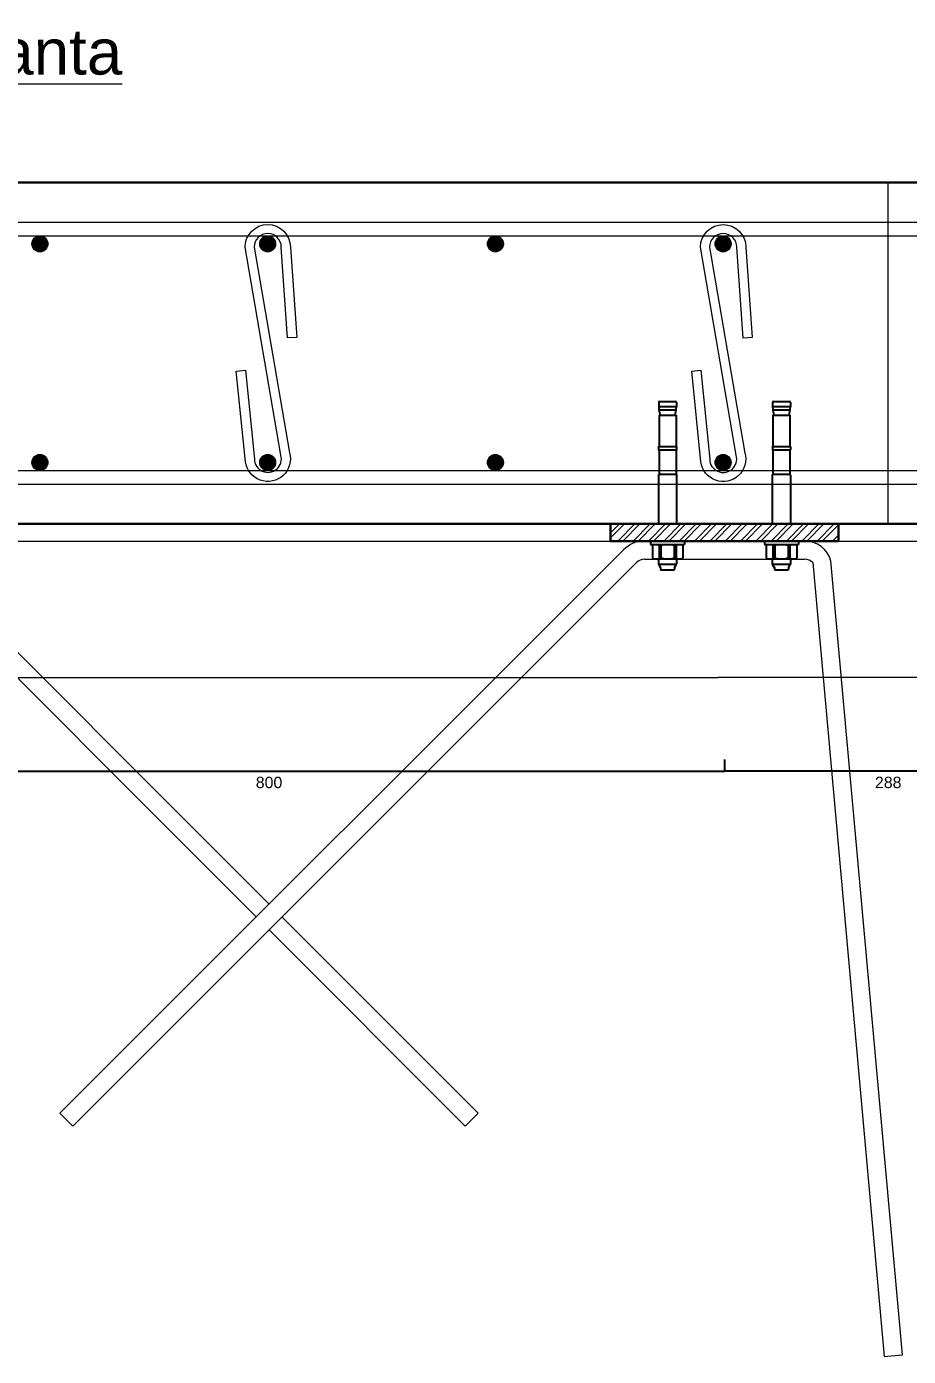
# Model space of a CAD drawing. Header units: millimetres. Extents: x 1415 to 3549, y 2194 to 4677.
# Drawn here: x 1796.366 to 1797.14, y 2312.59 to 2313.758 of the extents above; entities that cross this region are included whole.
import ezdxf

# ---------------------------------------------------------------- set-up
doc = ezdxf.new("R2010")
doc.units = ezdxf.units.MM
doc.linetypes.add('ACAD_ISO02W100', pattern=[15, 12, -3])
doc.linetypes.add('phl_thick', pattern=[0])
doc.layers.get('0').update_dxf_attribs({"plot": 0})
for name, color, linetype, lineweight in [('armature longitudinali', 5, 'Continuous', 9), ('Layer3', 7, 'Continuous', 15), ('Layer4', 7, 'Continuous', 15), ('quote', 252, 'Continuous', 5), ('Setti', 5, 'Continuous', 30), ('sezionato particolari', 7, 'Continuous', 30), ('staffe', 10, 'Continuous', 9)]:
    doc.layers.add(name, color=color, linetype=linetype, lineweight=lineweight)
doc.layers.add('projection', color=7, linetype='Continuous')
doc.styles.get("Standard").update_dxf_attribs({"font": 'arial.ttf'})
doc.dimstyles.new('quote acciaio', dxfattribs={"dimtxt": 0.01, "dimasz": 0.0025, "dimexe": 0, "dimexo": 0, "dimgap": 0.005, "dimtad": 2, "dimdec": 0, "dimlfac": 1000, "dimzin": 0, "dimdsep": 46, "dimtxsty": 'Standard', "dimblk": 'ARCHTICK', "dimcen": 0, "dimclre": 252, "dimadec": 0, "dimazin": 0, "dimtfac": 1, "dimtdec": 0, "dimtofl": 0, "dimtmove": 0, "dimatfit": 3, "dimfxl": 0.01, "dimfxlon": 1, "dimtolj": 1, "dimtzin": 0, "dimarcsym": 0})

# ---------------------------------------------------------------- blocks, each defined once
blk = doc.blocks.new('*U1336')
at = {"layer": 'Layer3', "transparency": 33554687}
h = blk.add_hatch(color=256, dxfattribs=at)
h.dxf.hatch_style = 1
h.paths.add_polyline_path([(0.007, 0, 1), (-0.007, 0, 1)])
at = {"layer": 'Layer3'}
blk.add_circle((0, 0), 0.007, dxfattribs=at)
blk = doc.blocks.new('*U1337')
at = {"layer": 'Layer3', "color": 0, "linetype": 'ByBlock', "lineweight": -2, "transparency": 16777216}
for p in [(0, 0), (0.2, 0), (0.4, 0), (0.6, 0), (0.8, 0), (1, 0), (1.2, 0), (0, -0.192), (0.2, -0.192), (0.4, -0.192), (0.6, -0.192), (0.8, -0.192), (1, -0.192), (1.2, -0.192)]:
    blk.add_blockref('*U1336', p, dxfattribs=at)
blk = doc.blocks.new('_ArchTick')
at = {"color": 0, "linetype": 'ByBlock', "const_width": 0.15}
blk.add_lwpolyline([(-0.5, -0.5), (0.5, 0.5)], dxfattribs=at)
blk = doc.blocks.new('*D1457')
at = {"layer": 'Defpoints', "color": 0, "transparency": 16777216}
for p in [(1796.1787, 2313.3061), (1796.9787, 2313.3061), (1796.9787, 2313.1041)]:
    blk.add_point(p, dxfattribs=at)
at = {"layer": 'quote', "color": 252, "lineweight": -2, "transparency": 16777216}
for p, q in [((1796.1787, 2313.1141), (1796.1787, 2313.1041)), ((1796.9787, 2313.1141), (1796.9787, 2313.1041))]:
    blk.add_line(p, q, dxfattribs=at)
at = {"layer": 'quote', "color": 0, "linetype": 'Continuous', "lineweight": -2, "transparency": 16777216}
blk.add_line((1796.1787, 2313.1041), (1796.9787, 2313.1041), dxfattribs=at)
at = {"layer": 'quote', "color": 0, "lineweight": -2, "transparency": 16777216, "xscale": 0.0025, "yscale": 0.0025, "zscale": 0.0025, "rotation": 180}
blk.add_blockref('_ArchTick', (1796.1787, 2313.1041), dxfattribs=at)
at = {"layer": 'quote', "color": 0, "lineweight": -2, "transparency": 16777216, "xscale": 0.0025, "yscale": 0.0025, "zscale": 0.0025}
blk.add_blockref('_ArchTick', (1796.9787, 2313.1041), dxfattribs=at)
at = {"layer": 'quote', "color": 0, "transparency": 16777216, "insert": (1796.5787, 2313.094), "char_height": 0.01, "attachment_point": 5}
blk.add_mtext('\\A1;800', dxfattribs=at)
blk = doc.blocks.new('*D1459')
at = {"layer": 'Defpoints', "color": 0, "transparency": 16777216}
for p in [(1797.2664, 2313.1861), (1796.9787, 2313.1041), (1796.9787, 2313.1041)]:
    blk.add_point(p, dxfattribs=at)
at = {"layer": 'quote', "color": 252, "lineweight": -2, "transparency": 16777216}
blk.add_line((1797.2664, 2313.1141), (1797.2664, 2313.1041), dxfattribs=at)
at = {"layer": 'quote', "color": 0, "linetype": 'Continuous', "lineweight": -2, "transparency": 16777216}
blk.add_line((1797.2664, 2313.1041), (1796.9787, 2313.1041), dxfattribs=at)
at = {"layer": 'quote', "color": 0, "lineweight": -2, "transparency": 16777216, "xscale": 0.0025, "yscale": 0.0025, "zscale": 0.0025, "rotation": 180}
blk.add_blockref('_ArchTick', (1796.9787, 2313.1041), dxfattribs=at)
at = {"layer": 'quote', "color": 0, "lineweight": -2, "transparency": 16777216, "xscale": 0.0025, "yscale": 0.0025, "zscale": 0.0025}
blk.add_blockref('_ArchTick', (1797.2664, 2313.1041), dxfattribs=at)
at = {"layer": 'quote', "color": 0, "transparency": 16777216, "insert": (1797.1225, 2313.094), "char_height": 0.01, "attachment_point": 5}
blk.add_mtext('\\A1;288', dxfattribs=at)

msp = doc.modelspace()

# ---------------------------------------------------------------- hatches: boundary and pattern name
at = {"layer": 'quote', "transparency": 33554687}
h = msp.add_hatch(dxfattribs=at)
h.set_pattern_fill('ANSI32', color=256, scale=0.001)
h.set_pattern_definition([(45, (7.810779, -0.345205), (-0.00673519209, 0.00673519209), []), (45, (7.81527, -0.345205), (-0.00673519209, 0.00673519209), [])])
h.paths.add_polyline_path([(1796.9499, 2313.3061), (1796.9499, 2313.3211), (1796.8787, 2313.3211), (1796.8787, 2313.3061)])
h.paths.add_polyline_path([(1796.9499, 2313.3211), (1796.9499, 2313.3061), (1797.0787, 2313.3061), (1797.0787, 2313.3211)])

# ---------------------------------------------------------------- linework, layer by layer
at = {"layer": 'armature longitudinali'}
for points in [[(1795.1225, 2313.3061), (1795.1225, 2313.1861), (1796.9728, 2313.1861)], [(1795.1225, 2313.3061), (1797.2664, 2313.3061), (1797.2664, 2313.1861), (1796.9728, 2313.1861)]]:
    msp.add_lwpolyline(points, dxfattribs=at)
at = {"layer": 'Layer4'}
for p, q in [((1796.89, 2313.2984), (1796.395, 2312.8035)), ((1797.0491, 2313.3061), (1796.9084, 2313.3061)), ((1796.4063, 2312.7921), (1796.9013, 2313.2871)), ((1796.9084, 2313.2901), (1797.0491, 2313.2901)), ((1797.0562, 2313.2871), (1797.119, 2312.5899)), ((1797.1349, 2312.5914), (1797.0721, 2313.2886)), ((1796.395, 2312.8035), (1796.4063, 2312.7921)), ((1797.119, 2312.5899), (1797.1349, 2312.5914))]:
    msp.add_line(p, q, dxfattribs=at)
at = {"layer": 'Layer4', "linetype": 'ACAD_ISO02W100', "ltscale": 0.2}
msp.add_lwpolyline([(1797.1225, 2313.3211), (1797.1225, 2313.3211), (1797.1225, 2313.6211)], dxfattribs=at)
at = {"layer": 'Layer4'}
for points in [[(1796.5787, 2312.9872), (1796.2675, 2313.2984, 0.198912), (1796.2491, 2313.3061), (1796.1084, 2313.3061, 0.198912), (1796.09, 2313.2984), (1795.7787, 2312.9872)], [(1795.79, 2312.9759), (1796.1013, 2313.2871, -0.198912), (1796.1084, 2313.2901), (1796.2491, 2313.2901, -0.198912), (1796.2562, 2313.2871), (1796.5674, 2312.9759)]]:
    msp.add_lwpolyline(points, format="xyb", dxfattribs=at)
msp.add_lwpolyline([(1796.5787, 2312.9646), (1796.7511, 2312.7921), (1796.7625, 2312.8035), (1796.59, 2312.9759)], dxfattribs=at)
for centre, radius, start, end in [((1796.9084, 2313.2801), 0.026, 90, 135), ((1797.0497, 2313.2829), 0.0231, 14.0845, 91.418), ((1796.9084, 2313.2801), 0.01, 90, 135), ((1797.0491, 2313.2801), 0.01, 45, 90)]:
    msp.add_arc(centre, radius, start, end, dxfattribs=at)
at = {"layer": 'projection', "color": 7, "linetype": 'phl_thick'}
for p, q in [((1796.9209, 2313.4279), (1796.9209, 2313.4242)), ((1796.9217, 2313.4287), (1796.9358, 2313.4287)), ((1796.9366, 2313.4279), (1796.9366, 2313.4242)), ((1797.0209, 2313.4279), (1797.0209, 2313.4242)), ((1797.0217, 2313.4287), (1797.0358, 2313.4287)), ((1797.0366, 2313.4279), (1797.0366, 2313.4242)), ((1796.9209, 2313.4242), (1796.9366, 2313.4242)), ((1796.9209, 2313.4242), (1796.9366, 2313.4242)), ((1796.9209, 2313.4242), (1796.9211, 2313.4214)), ((1796.9211, 2313.4214), (1796.9363, 2313.4214)), ((1796.9211, 2313.4214), (1796.9363, 2313.4214)), ((1796.9211, 2313.4214), (1796.9221, 2313.4166)), ((1796.9212, 2313.4166), (1796.9297, 2313.4166)), ((1796.9212, 2313.4166), (1796.9212, 2313.3896)), ((1796.9297, 2313.4166), (1796.9362, 2313.4166)), ((1796.9354, 2313.4166), (1796.9363, 2313.4214)), ((1796.9362, 2313.4166), (1796.9362, 2313.3896)), ((1796.9363, 2313.4214), (1796.9366, 2313.4242)), ((1797.0209, 2313.4242), (1797.0366, 2313.4242)), ((1797.0209, 2313.4242), (1797.0366, 2313.4242)), ((1797.0209, 2313.4242), (1797.0211, 2313.4214)), ((1797.0211, 2313.4214), (1797.0363, 2313.4214)), ((1797.0211, 2313.4214), (1797.0363, 2313.4214)), ((1797.0211, 2313.4214), (1797.0221, 2313.4166)), ((1797.0212, 2313.4166), (1797.0297, 2313.4166)), ((1797.0212, 2313.4166), (1797.0212, 2313.3896)), ((1797.0297, 2313.4166), (1797.0362, 2313.4166)), ((1797.0354, 2313.4166), (1797.0363, 2313.4214)), ((1797.0362, 2313.4166), (1797.0362, 2313.3896)), ((1797.0363, 2313.4214), (1797.0366, 2313.4242)), ((1796.9208, 2313.3889), (1796.9208, 2313.3863)), ((1796.921, 2313.3891), (1796.9365, 2313.3891)), ((1796.921, 2313.3861), (1796.9365, 2313.3861)), ((1796.9212, 2313.3861), (1796.9212, 2313.3647)), ((1796.9362, 2313.3861), (1796.9362, 2313.3647)), ((1796.9367, 2313.3889), (1796.9367, 2313.3863)), ((1797.0208, 2313.3889), (1797.0208, 2313.3863)), ((1797.021, 2313.3891), (1797.0365, 2313.3891)), ((1797.021, 2313.3861), (1797.0365, 2313.3861)), ((1797.0212, 2313.3861), (1797.0212, 2313.3647)), ((1797.0362, 2313.3861), (1797.0362, 2313.3647)), ((1797.0367, 2313.3889), (1797.0367, 2313.3863)), ((1796.9207, 2313.3639), (1796.9212, 2313.3647)), ((1796.9207, 2313.3639), (1796.9207, 2313.3211)), ((1796.9212, 2313.3647), (1796.9362, 2313.3647)), ((1796.9212, 2313.3647), (1796.9362, 2313.3647)), ((1796.9362, 2313.3647), (1796.9367, 2313.3639)), ((1796.9367, 2313.3639), (1796.9367, 2313.3211)), ((1797.0207, 2313.3639), (1797.0212, 2313.3647)), ((1797.0207, 2313.3639), (1797.0207, 2313.3211)), ((1797.0212, 2313.3647), (1797.0362, 2313.3647)), ((1797.0212, 2313.3647), (1797.0362, 2313.3647)), ((1797.0362, 2313.3647), (1797.0367, 2313.3639)), ((1797.0367, 2313.3639), (1797.0367, 2313.3211)), ((1796.9137, 2313.3061), (1796.9437, 2313.3061)), ((1796.9137, 2313.3061), (1796.9137, 2313.3031)), ((1796.9137, 2313.3031), (1796.9437, 2313.3031)), ((1796.9154, 2313.3026), (1796.9162, 2313.3031)), ((1796.9154, 2313.3026), (1796.9156, 2313.3027)), ((1796.9154, 2313.3026), (1796.9156, 2313.3027)), ((1796.9154, 2313.3026), (1796.9154, 2313.3026)), ((1796.9154, 2313.3026), (1796.9154, 2313.3026)), ((1796.9154, 2313.3026), (1796.9154, 2313.2911)), ((1796.9156, 2313.3027), (1796.9158, 2313.3028)), ((1796.9156, 2313.3027), (1796.9158, 2313.3028)), ((1796.9158, 2313.3028), (1796.916, 2313.3028)), ((1796.9158, 2313.3028), (1796.916, 2313.3028)), ((1796.916, 2313.3028), (1796.9162, 2313.3029)), ((1796.916, 2313.3028), (1796.9162, 2313.3029)), ((1796.9162, 2313.3029), (1796.9164, 2313.303)), ((1796.9162, 2313.3029), (1796.9164, 2313.303)), ((1796.9164, 2313.303), (1796.9166, 2313.3031)), ((1796.9164, 2313.303), (1796.9166, 2313.3031)), ((1796.9201, 2313.3031), (1796.9203, 2313.303)), ((1796.9201, 2313.3031), (1796.9203, 2313.303)), ((1796.9203, 2313.303), (1796.9205, 2313.3029)), ((1796.9203, 2313.303), (1796.9205, 2313.3029)), ((1796.9205, 2313.3029), (1796.9207, 2313.3028)), ((1796.9205, 2313.3029), (1796.9207, 2313.3028)), ((1796.9207, 2313.3028), (1796.9209, 2313.3028)), ((1796.9207, 2313.3028), (1796.9209, 2313.3028)), ((1796.9209, 2313.3028), (1796.9211, 2313.3027)), ((1796.9209, 2313.3028), (1796.9211, 2313.3027)), ((1796.9211, 2313.3027), (1796.9213, 2313.3026)), ((1796.9211, 2313.3027), (1796.9213, 2313.3026)), ((1796.9213, 2313.3026), (1796.9228, 2313.3026)), ((1796.9213, 2313.3026), (1796.9228, 2313.3026)), ((1796.9213, 2313.3026), (1796.9213, 2313.2911)), ((1796.9213, 2313.3026), (1796.9213, 2313.2911)), ((1796.9228, 2313.3026), (1796.9232, 2313.3027)), ((1796.9228, 2313.3026), (1796.9232, 2313.3027)), ((1796.9228, 2313.3026), (1796.9228, 2313.2911)), ((1796.9228, 2313.3026), (1796.9228, 2313.2911)), ((1796.9232, 2313.3027), (1796.9236, 2313.3028)), ((1796.9232, 2313.3027), (1796.9236, 2313.3028)), ((1796.9236, 2313.3028), (1796.924, 2313.3028)), ((1796.9236, 2313.3028), (1796.924, 2313.3028)), ((1796.924, 2313.3028), (1796.9244, 2313.3029)), ((1796.924, 2313.3028), (1796.9244, 2313.3029)), ((1796.9244, 2313.3029), (1796.9248, 2313.303)), ((1796.9244, 2313.3029), (1796.9248, 2313.303)), ((1796.9248, 2313.303), (1796.9252, 2313.3031)), ((1796.9248, 2313.303), (1796.9252, 2313.3031)), ((1796.9323, 2313.3031), (1796.9327, 2313.303)), ((1796.9323, 2313.3031), (1796.9327, 2313.303)), ((1796.9327, 2313.303), (1796.9331, 2313.3029)), ((1796.9327, 2313.303), (1796.9331, 2313.3029)), ((1796.9331, 2313.3029), (1796.9334, 2313.3028)), ((1796.9331, 2313.3029), (1796.9334, 2313.3028)), ((1796.9334, 2313.3028), (1796.9338, 2313.3028)), ((1796.9334, 2313.3028), (1796.9338, 2313.3028)), ((1796.9338, 2313.3028), (1796.9342, 2313.3027)), ((1796.9338, 2313.3028), (1796.9342, 2313.3027)), ((1796.9342, 2313.3027), (1796.9346, 2313.3026)), ((1796.9342, 2313.3027), (1796.9346, 2313.3026)), ((1796.9346, 2313.3026), (1796.9362, 2313.3026)), ((1796.9346, 2313.3026), (1796.9362, 2313.3026)), ((1796.9346, 2313.3026), (1796.9346, 2313.2911)), ((1796.9346, 2313.3026), (1796.9346, 2313.2911)), ((1796.9362, 2313.3026), (1796.9364, 2313.3027)), ((1796.9362, 2313.3026), (1796.9364, 2313.3027)), ((1796.9362, 2313.3026), (1796.9362, 2313.2911)), ((1796.9362, 2313.3026), (1796.9362, 2313.2911)), ((1796.9364, 2313.3027), (1796.9366, 2313.3028)), ((1796.9364, 2313.3027), (1796.9366, 2313.3028)), ((1796.9366, 2313.3028), (1796.9368, 2313.3028)), ((1796.9366, 2313.3028), (1796.9368, 2313.3028)), ((1796.9368, 2313.3028), (1796.937, 2313.3029)), ((1796.9368, 2313.3028), (1796.937, 2313.3029)), ((1796.937, 2313.3029), (1796.9372, 2313.303)), ((1796.937, 2313.3029), (1796.9372, 2313.303)), ((1796.9372, 2313.303), (1796.9373, 2313.3031)), ((1796.9372, 2313.303), (1796.9373, 2313.3031)), ((1796.9409, 2313.3031), (1796.9411, 2313.303)), ((1796.9409, 2313.3031), (1796.9411, 2313.303)), ((1796.9411, 2313.303), (1796.9413, 2313.3029)), ((1796.9411, 2313.303), (1796.9413, 2313.3029)), ((1796.9413, 2313.3031), (1796.9421, 2313.3026)), ((1796.9413, 2313.3029), (1796.9415, 2313.3028)), ((1796.9413, 2313.3029), (1796.9415, 2313.3028)), ((1796.9415, 2313.3028), (1796.9417, 2313.3028)), ((1796.9415, 2313.3028), (1796.9417, 2313.3028)), ((1796.9417, 2313.3028), (1796.9419, 2313.3027)), ((1796.9417, 2313.3028), (1796.9419, 2313.3027)), ((1796.9419, 2313.3027), (1796.9421, 2313.3026)), ((1796.9419, 2313.3027), (1796.9421, 2313.3026)), ((1796.9421, 2313.3026), (1796.9421, 2313.3026)), ((1796.9421, 2313.3026), (1796.9421, 2313.3026)), ((1796.9421, 2313.3026), (1796.9421, 2313.2911)), ((1796.9437, 2313.3061), (1796.9437, 2313.3031)), ((1797.0137, 2313.3061), (1797.0437, 2313.3061)), ((1797.0137, 2313.3061), (1797.0137, 2313.3031)), ((1797.0137, 2313.3031), (1797.0437, 2313.3031)), ((1797.0154, 2313.3026), (1797.0162, 2313.3031)), ((1797.0154, 2313.3026), (1797.0156, 2313.3027)), ((1797.0154, 2313.3026), (1797.0156, 2313.3027)), ((1797.0154, 2313.3026), (1797.0154, 2313.3026)), ((1797.0154, 2313.3026), (1797.0154, 2313.3026)), ((1797.0154, 2313.3026), (1797.0154, 2313.2911)), ((1797.0156, 2313.3027), (1797.0158, 2313.3028)), ((1797.0156, 2313.3027), (1797.0158, 2313.3028)), ((1797.0158, 2313.3028), (1797.016, 2313.3028)), ((1797.0158, 2313.3028), (1797.016, 2313.3028)), ((1797.016, 2313.3028), (1797.0162, 2313.3029)), ((1797.016, 2313.3028), (1797.0162, 2313.3029)), ((1797.0162, 2313.3029), (1797.0164, 2313.303)), ((1797.0162, 2313.3029), (1797.0164, 2313.303)), ((1797.0164, 2313.303), (1797.0166, 2313.3031)), ((1797.0164, 2313.303), (1797.0166, 2313.3031)), ((1797.0201, 2313.3031), (1797.0203, 2313.303)), ((1797.0201, 2313.3031), (1797.0203, 2313.303)), ((1797.0203, 2313.303), (1797.0205, 2313.3029)), ((1797.0203, 2313.303), (1797.0205, 2313.3029)), ((1797.0205, 2313.3029), (1797.0207, 2313.3028)), ((1797.0205, 2313.3029), (1797.0207, 2313.3028)), ((1797.0207, 2313.3028), (1797.0209, 2313.3028)), ((1797.0207, 2313.3028), (1797.0209, 2313.3028)), ((1797.0209, 2313.3028), (1797.0211, 2313.3027)), ((1797.0209, 2313.3028), (1797.0211, 2313.3027)), ((1797.0211, 2313.3027), (1797.0213, 2313.3026)), ((1797.0211, 2313.3027), (1797.0213, 2313.3026)), ((1797.0213, 2313.3026), (1797.0228, 2313.3026)), ((1797.0213, 2313.3026), (1797.0228, 2313.3026)), ((1797.0213, 2313.3026), (1797.0213, 2313.2911)), ((1797.0213, 2313.3026), (1797.0213, 2313.2911)), ((1797.0228, 2313.3026), (1797.0232, 2313.3027)), ((1797.0228, 2313.3026), (1797.0232, 2313.3027)), ((1797.0228, 2313.3026), (1797.0228, 2313.2911)), ((1797.0228, 2313.3026), (1797.0228, 2313.2911)), ((1797.0232, 2313.3027), (1797.0236, 2313.3028)), ((1797.0232, 2313.3027), (1797.0236, 2313.3028)), ((1797.0236, 2313.3028), (1797.024, 2313.3028)), ((1797.0236, 2313.3028), (1797.024, 2313.3028)), ((1797.024, 2313.3028), (1797.0244, 2313.3029)), ((1797.024, 2313.3028), (1797.0244, 2313.3029)), ((1797.0244, 2313.3029), (1797.0248, 2313.303)), ((1797.0244, 2313.3029), (1797.0248, 2313.303)), ((1797.0248, 2313.303), (1797.0252, 2313.3031)), ((1797.0248, 2313.303), (1797.0252, 2313.3031)), ((1797.0323, 2313.3031), (1797.0327, 2313.303)), ((1797.0323, 2313.3031), (1797.0327, 2313.303)), ((1797.0327, 2313.303), (1797.0331, 2313.3029)), ((1797.0327, 2313.303), (1797.0331, 2313.3029)), ((1797.0331, 2313.3029), (1797.0334, 2313.3028)), ((1797.0331, 2313.3029), (1797.0334, 2313.3028)), ((1797.0334, 2313.3028), (1797.0338, 2313.3028)), ((1797.0334, 2313.3028), (1797.0338, 2313.3028)), ((1797.0338, 2313.3028), (1797.0342, 2313.3027)), ((1797.0338, 2313.3028), (1797.0342, 2313.3027)), ((1797.0342, 2313.3027), (1797.0346, 2313.3026)), ((1797.0342, 2313.3027), (1797.0346, 2313.3026)), ((1797.0346, 2313.3026), (1797.0362, 2313.3026)), ((1797.0346, 2313.3026), (1797.0362, 2313.3026)), ((1797.0346, 2313.3026), (1797.0346, 2313.2911)), ((1797.0346, 2313.3026), (1797.0346, 2313.2911)), ((1797.0362, 2313.3026), (1797.0364, 2313.3027)), ((1797.0362, 2313.3026), (1797.0364, 2313.3027)), ((1797.0362, 2313.3026), (1797.0362, 2313.2911)), ((1797.0362, 2313.3026), (1797.0362, 2313.2911)), ((1797.0364, 2313.3027), (1797.0366, 2313.3028)), ((1797.0364, 2313.3027), (1797.0366, 2313.3028)), ((1797.0366, 2313.3028), (1797.0368, 2313.3028)), ((1797.0366, 2313.3028), (1797.0368, 2313.3028)), ((1797.0368, 2313.3028), (1797.037, 2313.3029)), ((1797.0368, 2313.3028), (1797.037, 2313.3029)), ((1797.037, 2313.3029), (1797.0372, 2313.303)), ((1797.037, 2313.3029), (1797.0372, 2313.303)), ((1797.0372, 2313.303), (1797.0373, 2313.3031)), ((1797.0372, 2313.303), (1797.0373, 2313.3031)), ((1797.0409, 2313.3031), (1797.0411, 2313.303)), ((1797.0409, 2313.3031), (1797.0411, 2313.303)), ((1797.0411, 2313.303), (1797.0413, 2313.3029)), ((1797.0411, 2313.303), (1797.0413, 2313.3029)), ((1797.0413, 2313.3031), (1797.0421, 2313.3026)), ((1797.0413, 2313.3029), (1797.0415, 2313.3028)), ((1797.0413, 2313.3029), (1797.0415, 2313.3028)), ((1797.0415, 2313.3028), (1797.0417, 2313.3028)), ((1797.0415, 2313.3028), (1797.0417, 2313.3028)), ((1797.0417, 2313.3028), (1797.0419, 2313.3027)), ((1797.0417, 2313.3028), (1797.0419, 2313.3027)), ((1797.0419, 2313.3027), (1797.0421, 2313.3026)), ((1797.0419, 2313.3027), (1797.0421, 2313.3026)), ((1797.0421, 2313.3026), (1797.0421, 2313.3026)), ((1797.0421, 2313.3026), (1797.0421, 2313.3026)), ((1797.0421, 2313.3026), (1797.0421, 2313.2911)), ((1797.0437, 2313.3061), (1797.0437, 2313.3031)), ((1796.9154, 2313.2911), (1796.9154, 2313.2911)), ((1796.9154, 2313.2911), (1796.9154, 2313.2911)), ((1796.9154, 2313.2911), (1796.9167, 2313.2904)), ((1796.9154, 2313.2911), (1796.9157, 2313.291)), ((1796.9154, 2313.2911), (1796.9157, 2313.291)), ((1796.9157, 2313.291), (1796.9161, 2313.2908)), ((1796.9157, 2313.291), (1796.9161, 2313.2908)), ((1796.9161, 2313.2908), (1796.9164, 2313.2907)), ((1796.9161, 2313.2908), (1796.9164, 2313.2907)), ((1796.9164, 2313.2907), (1796.9167, 2313.2906)), ((1796.9164, 2313.2907), (1796.9167, 2313.2906)), ((1796.9167, 2313.2906), (1796.9171, 2313.2905)), ((1796.9167, 2313.2906), (1796.9171, 2313.2905)), ((1796.9167, 2313.2904), (1796.9407, 2313.2904)), ((1796.9171, 2313.2905), (1796.9174, 2313.2904)), ((1796.9171, 2313.2905), (1796.9174, 2313.2904)), ((1796.9174, 2313.2904), (1796.9177, 2313.2904)), ((1796.9174, 2313.2904), (1796.9177, 2313.2904)), ((1796.9177, 2313.2904), (1796.918, 2313.2904)), ((1796.9177, 2313.2904), (1796.918, 2313.2904)), ((1796.918, 2313.2904), (1796.9183, 2313.2904)), ((1796.918, 2313.2904), (1796.9183, 2313.2904)), ((1796.9183, 2313.2904), (1796.9186, 2313.2904)), ((1796.9183, 2313.2904), (1796.9186, 2313.2904)), ((1796.9186, 2313.2904), (1796.9189, 2313.2904)), ((1796.9186, 2313.2904), (1796.9189, 2313.2904)), ((1796.9189, 2313.2904), (1796.9192, 2313.2904)), ((1796.9189, 2313.2904), (1796.9192, 2313.2904)), ((1796.9192, 2313.2904), (1796.9195, 2313.2905)), ((1796.9192, 2313.2904), (1796.9195, 2313.2905)), ((1796.9195, 2313.2905), (1796.9198, 2313.2905)), ((1796.9195, 2313.2905), (1796.9198, 2313.2905)), ((1796.9198, 2313.2905), (1796.9201, 2313.2906)), ((1796.9198, 2313.2905), (1796.9201, 2313.2906)), ((1796.9201, 2313.2906), (1796.9204, 2313.2907)), ((1796.9201, 2313.2906), (1796.9204, 2313.2907)), ((1796.9204, 2313.2907), (1796.9207, 2313.2909)), ((1796.9204, 2313.2907), (1796.9207, 2313.2909)), ((1796.9207, 2313.2909), (1796.921, 2313.291)), ((1796.9207, 2313.2909), (1796.921, 2313.291)), ((1796.9207, 2313.2904), (1796.9207, 2313.2857)), ((1796.921, 2313.291), (1796.9213, 2313.2911)), ((1796.921, 2313.291), (1796.9213, 2313.2911)), ((1796.9213, 2313.2911), (1796.9228, 2313.2911)), ((1796.9213, 2313.2911), (1796.9228, 2313.2911)), ((1796.9228, 2313.2911), (1796.9234, 2313.291)), ((1796.9228, 2313.2911), (1796.9234, 2313.291)), ((1796.9234, 2313.291), (1796.924, 2313.2909)), ((1796.9234, 2313.291), (1796.924, 2313.2909)), ((1796.924, 2313.2909), (1796.9245, 2313.2908)), ((1796.924, 2313.2909), (1796.9245, 2313.2908)), ((1796.9245, 2313.2908), (1796.9251, 2313.2907)), ((1796.9245, 2313.2908), (1796.9251, 2313.2907)), ((1796.9251, 2313.2907), (1796.9256, 2313.2906)), ((1796.9251, 2313.2907), (1796.9256, 2313.2906)), ((1796.9256, 2313.2906), (1796.9261, 2313.2905)), ((1796.9256, 2313.2906), (1796.9261, 2313.2905)), ((1796.9261, 2313.2905), (1796.9266, 2313.2905)), ((1796.9261, 2313.2905), (1796.9266, 2313.2905)), ((1796.9266, 2313.2905), (1796.9272, 2313.2904)), ((1796.9266, 2313.2905), (1796.9272, 2313.2904)), ((1796.9272, 2313.2904), (1796.9277, 2313.2904)), ((1796.9272, 2313.2904), (1796.9277, 2313.2904)), ((1796.9277, 2313.2904), (1796.9282, 2313.2904)), ((1796.9277, 2313.2904), (1796.9282, 2313.2904)), ((1796.9282, 2313.2904), (1796.9287, 2313.2904)), ((1796.9282, 2313.2904), (1796.9287, 2313.2904)), ((1796.9287, 2313.2904), (1796.9293, 2313.2904)), ((1796.9287, 2313.2904), (1796.9293, 2313.2904)), ((1796.9293, 2313.2904), (1796.9298, 2313.2904)), ((1796.9293, 2313.2904), (1796.9298, 2313.2904)), ((1796.9298, 2313.2904), (1796.9303, 2313.2904)), ((1796.9298, 2313.2904), (1796.9303, 2313.2904)), ((1796.9303, 2313.2904), (1796.9308, 2313.2905)), ((1796.9303, 2313.2904), (1796.9308, 2313.2905)), ((1796.9308, 2313.2905), (1796.9313, 2313.2905)), ((1796.9308, 2313.2905), (1796.9313, 2313.2905)), ((1796.9313, 2313.2905), (1796.9319, 2313.2906)), ((1796.9313, 2313.2905), (1796.9319, 2313.2906)), ((1796.9319, 2313.2906), (1796.9324, 2313.2907)), ((1796.9319, 2313.2906), (1796.9324, 2313.2907)), ((1796.9324, 2313.2907), (1796.9329, 2313.2908)), ((1796.9324, 2313.2907), (1796.9329, 2313.2908)), ((1796.9329, 2313.2908), (1796.9335, 2313.2909)), ((1796.9329, 2313.2908), (1796.9335, 2313.2909)), ((1796.9335, 2313.2909), (1796.9341, 2313.291)), ((1796.9335, 2313.2909), (1796.9341, 2313.291)), ((1796.9341, 2313.291), (1796.9346, 2313.2911)), ((1796.9341, 2313.291), (1796.9346, 2313.2911)), ((1796.9346, 2313.2911), (1796.9362, 2313.2911)), ((1796.9346, 2313.2911), (1796.9362, 2313.2911)), ((1796.9362, 2313.2911), (1796.9365, 2313.291)), ((1796.9362, 2313.2911), (1796.9365, 2313.291)), ((1796.9365, 2313.291), (1796.9368, 2313.2909)), ((1796.9365, 2313.291), (1796.9368, 2313.2909)), ((1796.9367, 2313.2904), (1796.9367, 2313.2857)), ((1796.9368, 2313.2909), (1796.9371, 2313.2907)), ((1796.9368, 2313.2909), (1796.9371, 2313.2907)), ((1796.9371, 2313.2907), (1796.9374, 2313.2906)), ((1796.9371, 2313.2907), (1796.9374, 2313.2906)), ((1796.9374, 2313.2906), (1796.9377, 2313.2905)), ((1796.9374, 2313.2906), (1796.9377, 2313.2905)), ((1796.9377, 2313.2905), (1796.938, 2313.2905)), ((1796.9377, 2313.2905), (1796.938, 2313.2905)), ((1796.938, 2313.2905), (1796.9383, 2313.2904)), ((1796.938, 2313.2905), (1796.9383, 2313.2904)), ((1796.9383, 2313.2904), (1796.9386, 2313.2904)), ((1796.9383, 2313.2904), (1796.9386, 2313.2904)), ((1796.9386, 2313.2904), (1796.9388, 2313.2904)), ((1796.9386, 2313.2904), (1796.9388, 2313.2904)), ((1796.9388, 2313.2904), (1796.9391, 2313.2904)), ((1796.9388, 2313.2904), (1796.9391, 2313.2904)), ((1796.9391, 2313.2904), (1796.9394, 2313.2904)), ((1796.9391, 2313.2904), (1796.9394, 2313.2904)), ((1796.9394, 2313.2904), (1796.9398, 2313.2904)), ((1796.9394, 2313.2904), (1796.9398, 2313.2904)), ((1796.9398, 2313.2904), (1796.9401, 2313.2904)), ((1796.9398, 2313.2904), (1796.9401, 2313.2904)), ((1796.9401, 2313.2904), (1796.9404, 2313.2905)), ((1796.9401, 2313.2904), (1796.9404, 2313.2905)), ((1796.9404, 2313.2905), (1796.9407, 2313.2906)), ((1796.9404, 2313.2905), (1796.9407, 2313.2906)), ((1796.9407, 2313.2904), (1796.9421, 2313.2911)), ((1796.9407, 2313.2906), (1796.9411, 2313.2907)), ((1796.9407, 2313.2906), (1796.9411, 2313.2907)), ((1796.9411, 2313.2907), (1796.9414, 2313.2908)), ((1796.9411, 2313.2907), (1796.9414, 2313.2908)), ((1796.9414, 2313.2908), (1796.9417, 2313.291)), ((1796.9414, 2313.2908), (1796.9417, 2313.291)), ((1796.9417, 2313.291), (1796.9421, 2313.2911)), ((1796.9417, 2313.291), (1796.9421, 2313.2911)), ((1796.9421, 2313.2911), (1796.9421, 2313.2911)), ((1796.9421, 2313.2911), (1796.9421, 2313.2911)), ((1797.0154, 2313.2911), (1797.0154, 2313.2911)), ((1797.0154, 2313.2911), (1797.0154, 2313.2911)), ((1797.0154, 2313.2911), (1797.0167, 2313.2904)), ((1797.0154, 2313.2911), (1797.0157, 2313.291)), ((1797.0154, 2313.2911), (1797.0157, 2313.291)), ((1797.0157, 2313.291), (1797.0161, 2313.2908)), ((1797.0157, 2313.291), (1797.0161, 2313.2908)), ((1797.0161, 2313.2908), (1797.0164, 2313.2907)), ((1797.0161, 2313.2908), (1797.0164, 2313.2907)), ((1797.0164, 2313.2907), (1797.0167, 2313.2906)), ((1797.0164, 2313.2907), (1797.0167, 2313.2906)), ((1797.0167, 2313.2906), (1797.0171, 2313.2905)), ((1797.0167, 2313.2906), (1797.0171, 2313.2905)), ((1797.0167, 2313.2904), (1797.0407, 2313.2904)), ((1797.0171, 2313.2905), (1797.0174, 2313.2904)), ((1797.0171, 2313.2905), (1797.0174, 2313.2904)), ((1797.0174, 2313.2904), (1797.0177, 2313.2904)), ((1797.0174, 2313.2904), (1797.0177, 2313.2904)), ((1797.0177, 2313.2904), (1797.018, 2313.2904)), ((1797.0177, 2313.2904), (1797.018, 2313.2904)), ((1797.018, 2313.2904), (1797.0183, 2313.2904)), ((1797.018, 2313.2904), (1797.0183, 2313.2904)), ((1797.0183, 2313.2904), (1797.0186, 2313.2904)), ((1797.0183, 2313.2904), (1797.0186, 2313.2904)), ((1797.0186, 2313.2904), (1797.0189, 2313.2904)), ((1797.0186, 2313.2904), (1797.0189, 2313.2904)), ((1797.0189, 2313.2904), (1797.0192, 2313.2904)), ((1797.0189, 2313.2904), (1797.0192, 2313.2904)), ((1797.0192, 2313.2904), (1797.0195, 2313.2905)), ((1797.0192, 2313.2904), (1797.0195, 2313.2905)), ((1797.0195, 2313.2905), (1797.0198, 2313.2905)), ((1797.0195, 2313.2905), (1797.0198, 2313.2905)), ((1797.0198, 2313.2905), (1797.0201, 2313.2906)), ((1797.0198, 2313.2905), (1797.0201, 2313.2906)), ((1797.0201, 2313.2906), (1797.0204, 2313.2907)), ((1797.0201, 2313.2906), (1797.0204, 2313.2907)), ((1797.0204, 2313.2907), (1797.0207, 2313.2909)), ((1797.0204, 2313.2907), (1797.0207, 2313.2909)), ((1797.0207, 2313.2909), (1797.021, 2313.291)), ((1797.0207, 2313.2909), (1797.021, 2313.291)), ((1797.0207, 2313.2904), (1797.0207, 2313.2857)), ((1797.021, 2313.291), (1797.0213, 2313.2911)), ((1797.021, 2313.291), (1797.0213, 2313.2911)), ((1797.0213, 2313.2911), (1797.0228, 2313.2911)), ((1797.0213, 2313.2911), (1797.0228, 2313.2911)), ((1797.0228, 2313.2911), (1797.0234, 2313.291)), ((1797.0228, 2313.2911), (1797.0234, 2313.291)), ((1797.0234, 2313.291), (1797.024, 2313.2909)), ((1797.0234, 2313.291), (1797.024, 2313.2909)), ((1797.024, 2313.2909), (1797.0245, 2313.2908)), ((1797.024, 2313.2909), (1797.0245, 2313.2908)), ((1797.0245, 2313.2908), (1797.0251, 2313.2907)), ((1797.0245, 2313.2908), (1797.0251, 2313.2907)), ((1797.0251, 2313.2907), (1797.0256, 2313.2906)), ((1797.0251, 2313.2907), (1797.0256, 2313.2906)), ((1797.0256, 2313.2906), (1797.0261, 2313.2905)), ((1797.0256, 2313.2906), (1797.0261, 2313.2905)), ((1797.0261, 2313.2905), (1797.0266, 2313.2905)), ((1797.0261, 2313.2905), (1797.0266, 2313.2905)), ((1797.0266, 2313.2905), (1797.0272, 2313.2904)), ((1797.0266, 2313.2905), (1797.0272, 2313.2904)), ((1797.0272, 2313.2904), (1797.0277, 2313.2904)), ((1797.0272, 2313.2904), (1797.0277, 2313.2904)), ((1797.0277, 2313.2904), (1797.0282, 2313.2904)), ((1797.0277, 2313.2904), (1797.0282, 2313.2904)), ((1797.0282, 2313.2904), (1797.0287, 2313.2904)), ((1797.0282, 2313.2904), (1797.0287, 2313.2904)), ((1797.0287, 2313.2904), (1797.0293, 2313.2904)), ((1797.0287, 2313.2904), (1797.0293, 2313.2904)), ((1797.0293, 2313.2904), (1797.0298, 2313.2904)), ((1797.0293, 2313.2904), (1797.0298, 2313.2904)), ((1797.0298, 2313.2904), (1797.0303, 2313.2904)), ((1797.0298, 2313.2904), (1797.0303, 2313.2904)), ((1797.0303, 2313.2904), (1797.0308, 2313.2905)), ((1797.0303, 2313.2904), (1797.0308, 2313.2905)), ((1797.0308, 2313.2905), (1797.0313, 2313.2905)), ((1797.0308, 2313.2905), (1797.0313, 2313.2905)), ((1797.0313, 2313.2905), (1797.0319, 2313.2906)), ((1797.0313, 2313.2905), (1797.0319, 2313.2906)), ((1797.0319, 2313.2906), (1797.0324, 2313.2907)), ((1797.0319, 2313.2906), (1797.0324, 2313.2907)), ((1797.0324, 2313.2907), (1797.0329, 2313.2908)), ((1797.0324, 2313.2907), (1797.0329, 2313.2908)), ((1797.0329, 2313.2908), (1797.0335, 2313.2909)), ((1797.0329, 2313.2908), (1797.0335, 2313.2909)), ((1797.0335, 2313.2909), (1797.0341, 2313.291)), ((1797.0335, 2313.2909), (1797.0341, 2313.291)), ((1797.0341, 2313.291), (1797.0346, 2313.2911)), ((1797.0341, 2313.291), (1797.0346, 2313.2911)), ((1797.0346, 2313.2911), (1797.0362, 2313.2911)), ((1797.0346, 2313.2911), (1797.0362, 2313.2911)), ((1797.0362, 2313.2911), (1797.0365, 2313.291)), ((1797.0362, 2313.2911), (1797.0365, 2313.291)), ((1797.0365, 2313.291), (1797.0368, 2313.2909)), ((1797.0365, 2313.291), (1797.0368, 2313.2909)), ((1797.0367, 2313.2904), (1797.0367, 2313.2857)), ((1797.0368, 2313.2909), (1797.0371, 2313.2907)), ((1797.0368, 2313.2909), (1797.0371, 2313.2907)), ((1797.0371, 2313.2907), (1797.0374, 2313.2906)), ((1797.0371, 2313.2907), (1797.0374, 2313.2906)), ((1797.0374, 2313.2906), (1797.0377, 2313.2905)), ((1797.0374, 2313.2906), (1797.0377, 2313.2905)), ((1797.0377, 2313.2905), (1797.038, 2313.2905)), ((1797.0377, 2313.2905), (1797.038, 2313.2905)), ((1797.038, 2313.2905), (1797.0383, 2313.2904)), ((1797.038, 2313.2905), (1797.0383, 2313.2904)), ((1797.0383, 2313.2904), (1797.0386, 2313.2904)), ((1797.0383, 2313.2904), (1797.0386, 2313.2904)), ((1797.0386, 2313.2904), (1797.0388, 2313.2904)), ((1797.0386, 2313.2904), (1797.0388, 2313.2904)), ((1797.0388, 2313.2904), (1797.0391, 2313.2904)), ((1797.0388, 2313.2904), (1797.0391, 2313.2904)), ((1797.0391, 2313.2904), (1797.0394, 2313.2904)), ((1797.0391, 2313.2904), (1797.0394, 2313.2904)), ((1797.0394, 2313.2904), (1797.0398, 2313.2904)), ((1797.0394, 2313.2904), (1797.0398, 2313.2904)), ((1797.0398, 2313.2904), (1797.0401, 2313.2904)), ((1797.0398, 2313.2904), (1797.0401, 2313.2904)), ((1797.0401, 2313.2904), (1797.0404, 2313.2905)), ((1797.0401, 2313.2904), (1797.0404, 2313.2905)), ((1797.0404, 2313.2905), (1797.0407, 2313.2906)), ((1797.0404, 2313.2905), (1797.0407, 2313.2906)), ((1797.0407, 2313.2904), (1797.0421, 2313.2911)), ((1797.0407, 2313.2906), (1797.0411, 2313.2907)), ((1797.0407, 2313.2906), (1797.0411, 2313.2907)), ((1797.0411, 2313.2907), (1797.0414, 2313.2908)), ((1797.0411, 2313.2907), (1797.0414, 2313.2908)), ((1797.0414, 2313.2908), (1797.0417, 2313.291)), ((1797.0414, 2313.2908), (1797.0417, 2313.291)), ((1797.0417, 2313.291), (1797.0421, 2313.2911)), ((1797.0417, 2313.291), (1797.0421, 2313.2911)), ((1797.0421, 2313.2911), (1797.0421, 2313.2911)), ((1797.0421, 2313.2911), (1797.0421, 2313.2911)), ((1796.9207, 2313.2857), (1796.9367, 2313.2857)), ((1796.9207, 2313.2857), (1796.9367, 2313.2857)), ((1796.9207, 2313.2857), (1796.9226, 2313.2827)), ((1796.9226, 2313.2827), (1796.9226, 2313.2811)), ((1796.9226, 2313.2811), (1796.923, 2313.2807)), ((1796.923, 2313.2807), (1796.9345, 2313.2807)), ((1796.9345, 2313.2807), (1796.9349, 2313.2811)), ((1796.9349, 2313.2827), (1796.9367, 2313.2857)), ((1796.9349, 2313.2827), (1796.9349, 2313.2811)), ((1797.0207, 2313.2857), (1797.0367, 2313.2857)), ((1797.0207, 2313.2857), (1797.0367, 2313.2857)), ((1797.0207, 2313.2857), (1797.0226, 2313.2827)), ((1797.0226, 2313.2827), (1797.0226, 2313.2811)), ((1797.0226, 2313.2811), (1797.023, 2313.2807)), ((1797.023, 2313.2807), (1797.0345, 2313.2807)), ((1797.0345, 2313.2807), (1797.0349, 2313.2811)), ((1797.0349, 2313.2827), (1797.0367, 2313.2857)), ((1797.0349, 2313.2827), (1797.0349, 2313.2811))]:
    msp.add_line(p, q, dxfattribs=at)
for centre, radius, start, end in [((1796.9217, 2313.4279), 0.0008, 90, 179.9998), ((1796.9358, 2313.4279), 0.0008, 0.0002, 90), ((1797.0217, 2313.4279), 0.0008, 90, 179.9998), ((1797.0358, 2313.4279), 0.0008, 0.0002, 90), ((1796.921, 2313.3889), 0.0002, 89.9999, 179.9991), ((1796.921, 2313.3863), 0.0002, 180.0009, 270), ((1796.9217, 2313.3896), 0.0005, 180, 270), ((1796.9357, 2313.3896), 0.0005, 270, 360), ((1796.9365, 2313.3889), 0.0002, 0.0009, 90.0001), ((1796.9365, 2313.3863), 0.0002, 270, 359.9991), ((1797.021, 2313.3889), 0.0002, 89.9999, 179.9991), ((1797.021, 2313.3863), 0.0002, 180.0009, 270), ((1797.0217, 2313.3896), 0.0005, 180, 270), ((1797.0357, 2313.3896), 0.0005, 270, 360), ((1797.0365, 2313.3889), 0.0002, 0.0009, 90.0001), ((1797.0365, 2313.3863), 0.0002, 270, 359.9991)]:
    msp.add_arc(centre, radius, start, end, dxfattribs=at)
at = {"layer": 'Setti'}
msp.add_lwpolyline([(1796.3725, 2313.6211), (1795.1225, 2313.6211), (1795.1225, 2313.4711), (1795.1225, 2313.3211), (1796.3725, 2313.3211), (1797.6225, 2313.3211), (1797.6225, 2313.4711), (1797.6225, 2313.6211)], close=True, dxfattribs=at)
at = {"layer": 'sezionato particolari'}
for p, q in [((1796.8787, 2313.3061), (1796.8787, 2313.3211)), ((1797.0787, 2313.3211), (1797.0787, 2313.3061)), ((1797.0787, 2313.3061), (1796.8787, 2313.3061))]:
    msp.add_line(p, q, dxfattribs=at)
at = {"layer": 'staffe'}
for points in [[(1795.5805, 2313.5861), (1797.1645, 2313.5861)], [(1795.5971, 2313.5741), (1797.1501, 2313.5741)], [(1795.5976, 2313.3681), (1797.1501, 2313.3681)], [(1795.5805, 2313.3561), (1797.1645, 2313.3561)]]:
    msp.add_lwpolyline(points, dxfattribs=at)
for points in [[(1796.5968, 2313.3837, -1.077253), (1796.558, 2313.3758), (1796.5499, 2313.4553), (1796.5579, 2313.4562), (1796.5658, 2313.3781, 1.13956), (1796.5891, 2313.3815), (1796.5577, 2313.5643, -0.995345), (1796.5975, 2313.5643), (1796.603, 2313.485), (1796.595, 2313.4845), (1796.5895, 2313.5643, 0.995345), (1796.5657, 2313.5643), (1796.5968, 2313.3835)], [(1796.9967, 2313.3836, -1.077253), (1796.9579, 2313.3757), (1796.9499, 2313.4552), (1796.9578, 2313.4561), (1796.9657, 2313.378, 1.13956), (1796.989, 2313.3814), (1796.9576, 2313.5642, -0.995345), (1796.9975, 2313.5642), (1797.0029, 2313.4849), (1796.995, 2313.4844), (1796.9895, 2313.5642, 0.995345), (1796.9656, 2313.5642), (1796.9967, 2313.3834)]]:
    msp.add_lwpolyline(points, format="xyb", dxfattribs=at)

# ---------------------------------------------------------------- block references
at = {"layer": 'Layer3'}
msp.add_blockref('*U1337', (1795.7775, 2313.5671), dxfattribs=at)

# ---------------------------------------------------------------- texts
at = {"layer": 'Layer4', "insert": (1796.0632, 2313.7558), "char_height": 0.04, "attachment_point": 1}
msp.add_mtext_dynamic_manual_height_columns('\\pxqc;{\\LVista in pianta}', width=0.422129, gutter_width=12.5, heights=[0], dxfattribs=at)

# ---------------------------------------------------------------- dimensions: what is measured, and where the dimension line sits
at = {"layer": 'quote'}
for p1, p2, picture, middle in [((1796.1787, 2313.3061), (1796.9787, 2313.3061), '*D1457', (1796.5787, 2313.094)), ((1797.2664, 2313.1861), (1796.9787, 2313.1041), '*D1459', (1797.1225, 2313.094))]:
    dim = msp.add_linear_dim(base=(1796.9787, 2313.1041), p1=p1, p2=p2, dimstyle='quote acciaio', dxfattribs=at)
    dim.commit()
    dim.dimension.update_dxf_attribs({"geometry": picture, "text_midpoint": middle})

doc.saveas('drawing.dxf')
